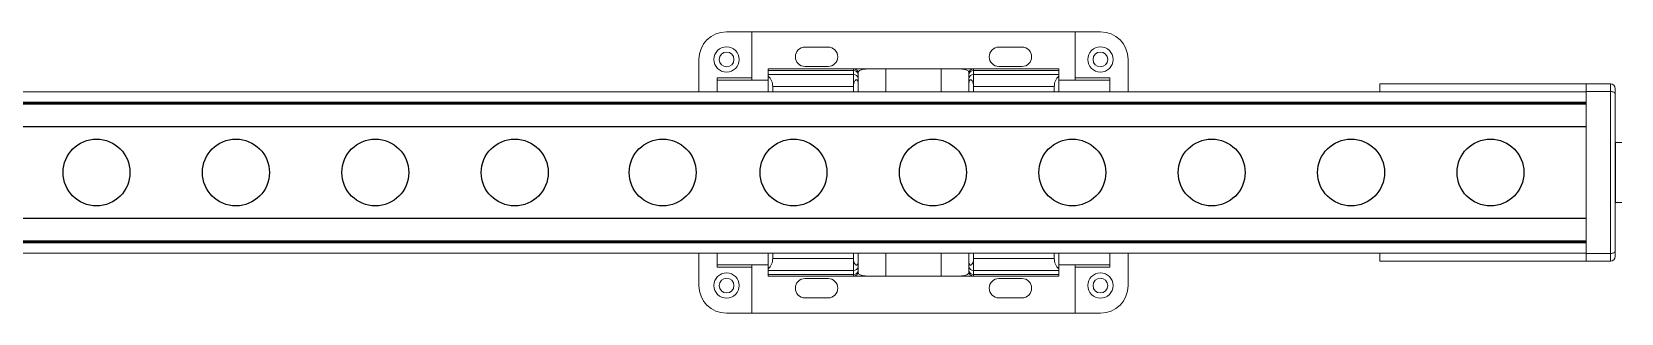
# Model space of a CAD drawing. Header units: inches. Extents: x -19.3 to 60.4, y -8 to 17.2.
# Drawn here: x 33.68 to 47.1, y 0 to 2.38 of the extents above; entities that cross this region are included whole.
import ezdxf

# ---------------------------------------------------------------- set-up
doc = ezdxf.new("R2010")
doc.units = ezdxf.units.IN
doc.header["$MEASUREMENT"] = 0

# ---------------------------------------------------------------- blocks, each defined once
blk = doc.blocks.new('A$C2CD672AE')
at = {"color": 7, "linetype": 'Continuous', "lineweight": 15}
for p, q in [((-62.85, 81.88), (-57.35, 81.88)), ((-57.35, 81.88), (-57.35, 71.88)), ((12.65, 81.88), (-57.35, 81.88)), ((12.65, 81.88), (12.65, 71.88)), ((18.15, 81.88), (12.65, 81.88)), ((-68.85, 68.88), (-68.85, 75.88)), ((-40.85, 78.56), (-45.85, 78.56)), ((-3.85, 78.56), (1.15, 78.56)), ((24.15, 75.88), (24.15, 68.88)), ((-53.85, 73.88), (-35.35, 73.88)), ((-53.85, 73.48), (-53.85, 73.88)), ((-53.85, 73.48), (-35.35, 73.48)), ((-53.85, 72.63), (-53.85, 73.48)), ((-53.85, 72.26), (-53.85, 72.63)), ((-53.85, 72.63), (-35.35, 72.63)), ((-45.85, 74.36), (-40.85, 74.36)), ((-28.35, 73.88), (-35.35, 73.88)), ((-35.35, 73.88), (-35.35, 73.48)), ((-35.35, 73.48), (-35.35, 72.63)), ((-35.35, 72.63), (-35.35, 70.03)), ((-34.35, 73.06), (-34.35, 72.88)), ((-34.35, 72.61), (-34.35, 72.88)), ((-34.35, 71.76), (-34.35, 72.61)), ((-16.35, 73.88), (-28.35, 73.88)), ((-28.35, 73.88), (-28.35, 68.88)), ((-9.35, 73.88), (-16.35, 73.88)), ((-16.35, 68.88), (-16.35, 73.88)), ((-10.35, 72.88), (-10.35, 73.06)), ((-10.35, 72.61), (-10.35, 72.88)), ((-10.35, 71.76), (-10.35, 72.61)), ((-9.35, 73.88), (-9.35, 73.48)), ((9.15, 73.88), (-9.35, 73.88)), ((-9.35, 73.48), (-9.35, 72.63)), ((9.15, 73.48), (-9.35, 73.48)), ((-9.35, 72.63), (-9.35, 70.03)), ((9.15, 72.63), (-9.35, 72.63)), ((1.15, 74.36), (-3.85, 74.36)), ((9.15, 73.48), (9.15, 73.88)), ((9.15, 72.63), (9.15, 73.48)), ((9.15, 72.26), (9.15, 72.63)), ((-57.35, 71.88), (-64.85, 71.88)), ((-64.85, 71.38), (-64.85, 71.88)), ((-64.85, 71.38), (-64.85, 68.88)), ((-53.85, 71.38), (-64.85, 71.38)), ((-57.35, 71.38), (-57.35, 71.88)), ((-53.85, 68.88), (-53.85, 72.26)), ((-52.85, 70.03), (-35.35, 70.03)), ((-52.85, 68.88), (-52.85, 70.03)), ((-35.35, 68.88), (-35.35, 70.03)), ((-34.35, 70.03), (-34.35, 71.76)), ((-34.35, 68.88), (-34.35, 70.03)), ((-10.35, 70.03), (-10.35, 71.76)), ((-10.35, 68.88), (-10.35, 70.03)), ((-9.35, 68.88), (-9.35, 70.03)), ((8.15, 70.03), (-9.35, 70.03)), ((8.15, 68.88), (8.15, 70.03)), ((9.15, 68.88), (9.15, 72.26)), ((9.15, 71.38), (20.15, 71.38)), ((12.65, 71.88), (20.15, 71.88)), ((12.65, 71.38), (12.65, 71.88)), ((20.15, 71.38), (20.15, 71.88)), ((20.15, 71.38), (20.15, 68.88)), ((-68.85, 26.88), (-68.85, 33.88)), ((-64.85, 33.88), (-64.85, 31.38)), ((-64.85, 31.38), (-64.85, 30.88)), ((-64.85, 31.38), (-53.85, 31.38)), ((-57.35, 30.88), (-57.35, 31.38)), ((-53.85, 30.49), (-53.85, 33.88)), ((-52.85, 32.73), (-52.85, 33.88)), ((-52.85, 32.73), (-35.35, 32.73)), ((-35.35, 32.73), (-35.35, 33.88)), ((-35.35, 32.73), (-35.35, 30.13)), ((-34.35, 32.73), (-34.35, 33.88)), ((-34.35, 31), (-34.35, 32.73)), ((-34.35, 30.15), (-34.35, 31)), ((-28.35, 33.88), (-28.35, 28.88)), ((-16.35, 28.88), (-16.35, 33.88)), ((-10.35, 32.73), (-10.35, 33.88)), ((-10.35, 31), (-10.35, 32.73)), ((-10.35, 30.15), (-10.35, 31)), ((-9.35, 32.73), (-9.35, 33.88)), ((-9.35, 32.73), (-9.35, 30.13)), ((8.15, 32.73), (-9.35, 32.73)), ((8.15, 32.73), (8.15, 33.88)), ((9.15, 30.49), (9.15, 33.88)), ((20.15, 31.38), (9.15, 31.38)), ((12.65, 30.88), (12.65, 31.38)), ((20.15, 33.88), (20.15, 31.38)), ((20.15, 31.38), (20.15, 30.88)), ((24.15, 33.88), (24.15, 26.88)), ((-57.35, 30.88), (-64.85, 30.88)), ((-57.35, 20.88), (-57.35, 30.88)), ((-53.85, 30.13), (-53.85, 30.49)), ((-53.85, 30.13), (-35.35, 30.13)), ((-53.85, 29.28), (-53.85, 30.13)), ((-53.85, 29.28), (-35.35, 29.28)), ((-53.85, 28.88), (-53.85, 29.28)), ((-53.85, 28.88), (-35.35, 28.88)), ((-40.85, 28.4), (-45.85, 28.4)), ((-35.35, 30.13), (-35.35, 29.28)), ((-35.35, 29.28), (-35.35, 28.88)), ((-35.35, 28.88), (-28.35, 28.88)), ((-34.35, 29.88), (-34.35, 30.15)), ((-34.35, 29.88), (-34.35, 29.69)), ((-28.35, 28.88), (-16.35, 28.88)), ((-16.35, 28.88), (-9.35, 28.88)), ((-10.35, 29.88), (-10.35, 30.15)), ((-10.35, 29.69), (-10.35, 29.88)), ((9.15, 30.13), (-9.35, 30.13)), ((-9.35, 30.13), (-9.35, 29.28)), ((9.15, 29.28), (-9.35, 29.28)), ((-9.35, 29.28), (-9.35, 28.88)), ((9.15, 28.88), (-9.35, 28.88)), ((-3.85, 28.4), (1.15, 28.4)), ((9.15, 30.13), (9.15, 30.49)), ((9.15, 29.28), (9.15, 30.13)), ((9.15, 28.88), (9.15, 29.28)), ((12.65, 20.88), (12.65, 30.88)), ((12.65, 30.88), (20.15, 30.88)), ((-45.85, 24.2), (-40.85, 24.2)), ((1.15, 24.2), (-3.85, 24.2)), ((-62.85, 20.88), (-57.35, 20.88)), ((-57.35, 20.88), (12.65, 20.88)), ((18.15, 20.88), (12.65, 20.88))]:
    blk.add_line(p, q, dxfattribs=at)
for centre, radius in [((-62.85, 75.88), 2.75), ((-62.85, 75.88), 1.6), ((18.15, 75.88), 2.75), ((18.15, 75.88), 1.6), ((-62.85, 26.88), 2.75), ((-62.85, 26.88), 1.6), ((18.15, 26.88), 2.75), ((18.15, 26.88), 1.6)]:
    blk.add_circle(centre, radius, dxfattribs=at)
for centre, radius, start, end in [((-62.85, 75.88), 6, 90, 180), ((18.15, 75.88), 6, 0, 90), ((-45.85, 76.46), 2.1, 90, 270), ((-40.85, 76.46), 2.1, 270, 90), ((-3.85, 76.46), 2.1, 90, 270), ((1.15, 76.46), 2.1, 270, 90), ((-35.35, 72.88), 1, 0, 90), ((-35.28, 72.54), 0.94, 4.4019, 93.8113), ((-35.28, 71.69), 0.94, 4.4019, 93.8113), ((-9.35, 72.88), 1, 90, 180), ((-9.41, 72.54), 0.94, 86.1887, 175.5981), ((-9.41, 71.69), 0.94, 86.1887, 175.5981), ((-55.85, 70.03), 3, 0, 48.1897), ((11.15, 70.03), 3, 131.8103, 180), ((-55.85, 32.73), 3, 311.8103, 0), ((-35.28, 31.07), 0.94, 266.1887, 355.5981), ((-9.41, 31.07), 0.94, 184.4019, 273.8113), ((11.15, 32.73), 3, 180, 228.1897), ((-45.85, 26.3), 2.1, 90, 270), ((-40.85, 26.3), 2.1, 270, 90), ((-35.28, 30.22), 0.94, 266.1887, 355.5981), ((-35.35, 29.88), 1, 270, 0), ((-9.41, 30.22), 0.94, 184.4019, 273.8113), ((-9.35, 29.88), 1, 180, 270), ((-3.85, 26.3), 2.1, 90, 270), ((1.15, 26.3), 2.1, 270, 90), ((-62.85, 26.88), 6, 180, 270), ((18.15, 26.88), 6, 270, 0)]:
    blk.add_arc(centre, radius, start, end, dxfattribs=at)
for points, knots in [([(-34.35, 73.06), (-34.28, 73.23), (-34.16, 73.55), (-33.17, 73.78), (-31.69, 73.87), (-29.99, 73.88), (-28.84, 73.88), (-28.35, 73.88)], [0, 0, 0, 0, 0.21253, 0.425271, 0.63417, 0.844608, 1, 1, 1, 1]), ([(-16.35, 73.88), (-15.67, 73.88), (-14.32, 73.88), (-12.53, 73.86), (-11.18, 73.73), (-10.45, 73.47), (-10.38, 73.18), (-10.35, 73.06)], [0, 0, 0, 0, 0.212997, 0.42601, 0.638348, 0.848106, 1, 1, 1, 1]), ([(-35.35, 70.03), (-35.33, 70.26), (-35.31, 70.65), (-35.14, 71.09), (-34.97, 71.34), (-34.83, 71.45), (-34.7, 71.48), (-34.6, 71.46), (-34.52, 71.39), (-34.44, 71.27), (-34.34, 70.93), (-34.35, 70.49), (-34.35, 70.13), (-34.35, 70.03)], [0, 0, 0, 0, 0.195255, 0.327245, 0.417, 0.478895, 0.524734, 0.562575, 0.600515, 0.63684, 0.697854, 0.911447, 1, 1, 1, 1]), ([(-9.35, 70.03), (-9.36, 70.26), (-9.39, 70.65), (-9.55, 71.09), (-9.72, 71.34), (-9.87, 71.45), (-9.99, 71.48), (-10.09, 71.46), (-10.17, 71.39), (-10.25, 71.27), (-10.35, 70.93), (-10.34, 70.49), (-10.35, 70.13), (-10.35, 70.03)], [0, 0, 0, 0, 0.195255, 0.327245, 0.417, 0.478895, 0.524734, 0.562575, 0.600515, 0.63684, 0.697854, 0.911447, 1, 1, 1, 1]), ([(-34.35, 32.73), (-34.34, 32.49), (-34.34, 32.16), (-34.37, 31.74), (-34.42, 31.53), (-34.5, 31.38), (-34.59, 31.3), (-34.69, 31.28), (-34.8, 31.3), (-34.94, 31.39), (-35.12, 31.62), (-35.29, 32.05), (-35.34, 32.46), (-35.35, 32.7), (-35.35, 32.73)], [0, 0, 0, 0, 0.206108, 0.278374, 0.351164, 0.392378, 0.433903, 0.470873, 0.508396, 0.568595, 0.658083, 0.79227, 0.97583, 1, 1, 1, 1]), ([(-10.35, 32.73), (-10.35, 32.49), (-10.35, 32.16), (-10.32, 31.74), (-10.27, 31.53), (-10.19, 31.38), (-10.1, 31.3), (-10.01, 31.28), (-9.89, 31.3), (-9.75, 31.39), (-9.57, 31.62), (-9.41, 32.05), (-9.35, 32.46), (-9.35, 32.7), (-9.35, 32.73)], [0, 0, 0, 0, 0.206108, 0.278374, 0.351164, 0.392378, 0.433903, 0.470873, 0.508396, 0.568595, 0.658083, 0.79227, 0.97583, 1, 1, 1, 1]), ([(-28.35, 28.88), (-29.02, 28.88), (-30.37, 28.88), (-32.16, 28.9), (-33.51, 29.03), (-34.24, 29.29), (-34.31, 29.58), (-34.35, 29.69)], [0, 0, 0, 0, 0.212997, 0.42601, 0.638348, 0.848106, 1, 1, 1, 1]), ([(-10.35, 29.69), (-10.41, 29.53), (-10.53, 29.21), (-11.52, 28.98), (-13.01, 28.89), (-14.7, 28.88), (-15.86, 28.88), (-16.35, 28.88)], [0, 0, 0, 0, 0.21253, 0.425271, 0.63417, 0.844608, 1, 1, 1, 1])]:
    blk.add_open_spline(points, degree=3, knots=knots, dxfattribs=at)

msp = doc.modelspace()

# ---------------------------------------------------------------- linework, layer by layer
at = {"color": 7, "linetype": 'Continuous', "lineweight": 15}
for p, q in [((45.0641, 1.8712), (45.0641, 1.9375)), ((45.0641, 1.9375), (46.8066, 1.9375)), ((46.8066, 1.9375), (47.0132, 1.9375)), ((46.8066, 1.8734), (46.8066, 1.9375)), ((47.0132, 1.8734), (47.0132, 1.9375)), ((47.0522, 1.8985), (47.0522, 1.8527)), ((0.4549, 1.8712), (44.7009, 1.8712)), ((44.7009, 1.7738), (0.4549, 1.7738)), ((0.4549, 1.7737), (44.7009, 1.7737)), ((44.7009, 1.8712), (46.8066, 1.8712)), ((46.8066, 1.7738), (44.7009, 1.7738)), ((44.7009, 1.7737), (46.8066, 1.7737)), ((47.0132, 1.8734), (46.8066, 1.8734)), ((46.8066, 1.8734), (46.8066, 0.5046)), ((47.0132, 0.5046), (47.0132, 1.8734)), ((47.0522, 1.8527), (47.0522, 0.5253)), ((47.0522, 1.4424), (47.1085, 1.4424)), ((47.0522, 0.9357), (47.1085, 0.9357)), ((0.4549, 0.6043), (44.7009, 0.6043)), ((0.4549, 0.6042), (44.7009, 0.6042)), ((44.7009, 0.6043), (46.8066, 0.6043)), ((44.7009, 0.6042), (46.8066, 0.6042)), ((44.7009, 0.5068), (0.4549, 0.5068)), ((46.8066, 0.5068), (44.7009, 0.5068)), ((45.0641, 0.5068), (45.0641, 0.4405)), ((45.0641, 0.4405), (46.8066, 0.4405)), ((46.8066, 0.5046), (47.0132, 0.5046)), ((46.8066, 0.4405), (46.8066, 0.5046)), ((47.0132, 0.4405), (46.8066, 0.4405)), ((47.0132, 0.4405), (47.0132, 0.5046)), ((47.0522, 0.5253), (47.0522, 0.4795))]:
    msp.add_line(p, q, dxfattribs=at)
at = {"color": 8, "linetype": 'Continuous', "lineweight": 15}
for p, q in [((0.4549, 1.7842), (44.7009, 1.7842)), ((0.4549, 1.7676), (44.7009, 1.7676)), ((44.7009, 1.7842), (46.8066, 1.7842)), ((44.7009, 1.7676), (46.8066, 1.7676)), ((0.4549, 0.6104), (44.7009, 0.6104)), ((44.7009, 0.5938), (0.4549, 0.5938)), ((44.7009, 0.6104), (46.8066, 0.6104)), ((46.8066, 0.5938), (44.7009, 0.5938))]:
    msp.add_line(p, q, dxfattribs=at)
for p, q in [((0.4549, 1.5789), (44.7009, 1.5789)), ((44.7009, 1.5789), (46.8066, 1.5789)), ((47.0522, 1.4424), (47.0522, 0.9357)), ((44.7009, 0.7992), (0.4549, 0.7992)), ((46.8066, 0.7992), (44.7009, 0.7992))]:
    msp.add_line(p, q)
at = {"color": 7, "linetype": 'Continuous', "lineweight": 15, "flags": 128}
for points in [[(47.0132, 1.8734), (47.0209, 1.873), (47.0282, 1.8718), (47.0349, 1.8699), (47.0408, 1.8673), (47.0457, 1.8642), (47.0493, 1.8606), (47.0515, 1.8568), (47.0522, 1.8527)], [(47.0132, 0.5046), (47.0209, 0.505), (47.0282, 0.5062), (47.0349, 0.5081), (47.0408, 0.5107), (47.0457, 0.5138), (47.0493, 0.5174), (47.0515, 0.5213), (47.0522, 0.5253)]]:
    msp.add_lwpolyline(points, dxfattribs=at)
for centre in [(34.2265, 1.1891), (34.2265, 1.1891), (35.4039, 1.1891), (36.5812, 1.1891), (37.7585, 1.1891), (39.0079, 1.1891), (40.1131, 1.1891), (41.2904, 1.1891), (42.4677, 1.1891), (43.645, 1.1891), (44.8223, 1.1891), (45.9996, 1.1891)]:
    msp.add_circle(centre, 0.2826)
at = {"color": 7, "linetype": 'Continuous', "lineweight": 15}
for centre, start, end in [((47.0132, 1.8985), 0, 90), ((47.0132, 0.4795), 270, 0)]:
    msp.add_arc(centre, 0.039, start, end, dxfattribs=at)

# ---------------------------------------------------------------- block references
at = {"xscale": 0.03898377190463628, "yscale": 0.03898377190463628, "zscale": 0.03898377190463628}
msp.add_blockref('A$C2CD672AE', (41.9978, -0.814), dxfattribs=at)

doc.saveas('drawing.dxf')
